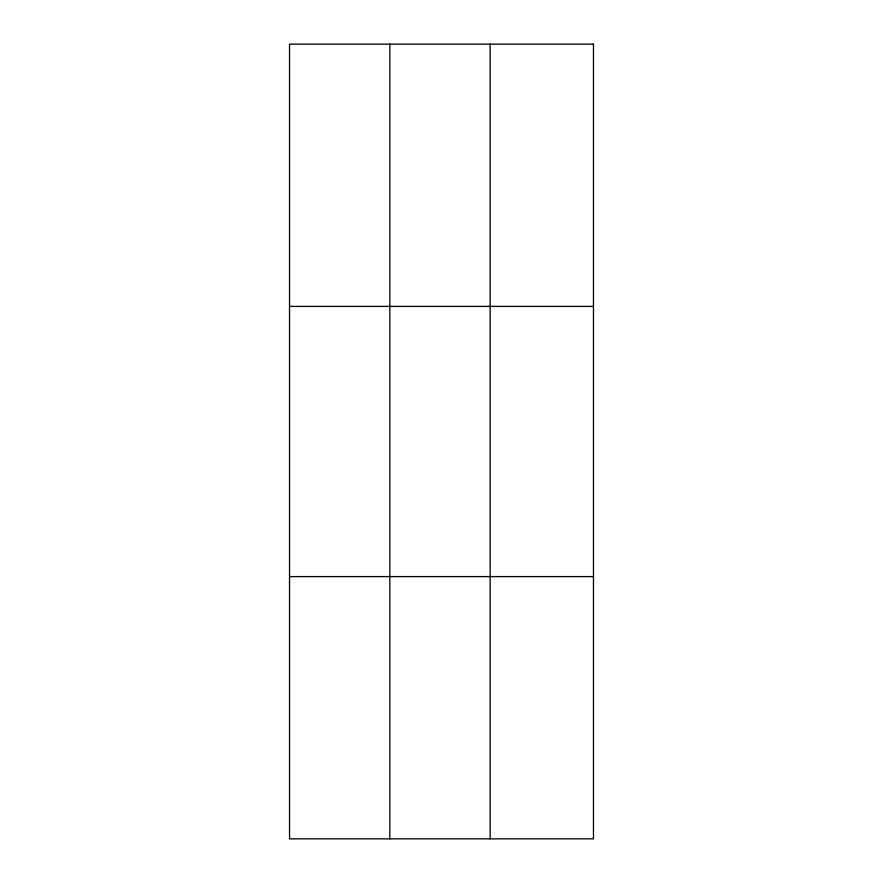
<?xml version="1.0" encoding="UTF-8"?>
<svg xmlns="http://www.w3.org/2000/svg" width="883" height="883" viewBox="0 0 883 883"><rect width="100%" height="100%" fill="white"/><g stroke="black" fill="none" stroke-linecap="round" stroke-linejoin="round"><path stroke-width="1.32" d="M389.833 44.15L389.833 838.85M490.131 44.15L490.131 838.85M289.536 306.401L593.464 306.401M289.536 576.599L593.464 576.599M593.464 44.15L593.464 838.85L289.536 838.85L289.536 44.15L593.464 44.15"/></g></svg>
